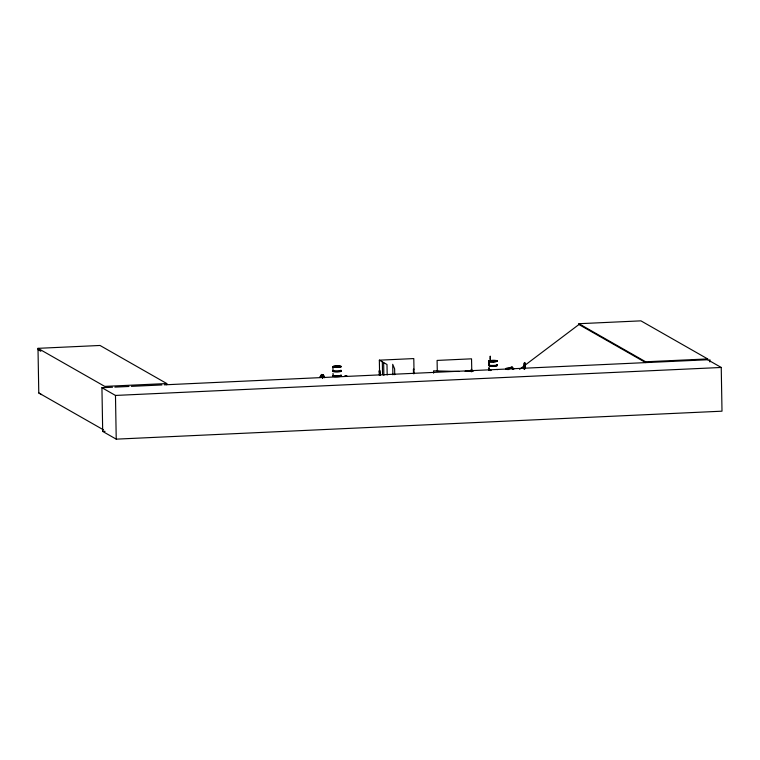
<?xml version="1.0" encoding="UTF-8"?>
<svg xmlns="http://www.w3.org/2000/svg" width="760" height="760" viewBox="0 0 760 760"><rect width="100%" height="100%" fill="white"/><g stroke="black" fill="none" stroke-linecap="round" stroke-linejoin="round"><path stroke-width="1.14" d="M524.59 365.275L524.466 363.005L524.457 369.341M524.144 365.721L524.619 362.472L525.131 368.572M524.609 366.5L524.466 367.764L524.362 366.785M524.21 368.572L524.362 362.767L524.524 369.265M524.609 369.056L524.619 362.548M322.534 378.49L323.285 374.661L324.795 377.634M321.613 377.302L322.145 374.984L322.705 375.031L323.294 377.454M320.786 377.226L321.499 374.509L323.285 374.661M319.931 377.15L321.547 374.499L323.256 374.727L324.149 377.53M525.065 365.075L524.619 362.472M336.452 366.567C338.2 366.291 334.742 366.32 336.281 366.472M337.62 367.061L337.497 367.232M337.582 367.365L337.887 367.222M468.008 371.203L468.73 371.203M492.214 360.971C490.647 360.82 494.114 361.048 492.442 360.639M493.819 361.684L493.43 361.637M508.962 368.467L509.514 368.572L508.658 368.41M509.684 368.552L508.45 368.638L509.532 368.41M508.697 368.647L508.972 368.695M519.564 369.322L578.93 324.529L578.92 323.712L640.927 320.853L707.683 358.929L707.702 359.746L721.24 367.469L722 411.179L116.232 439.147L102.695 431.433L101.935 387.714L112.528 387.229M336.148 366.567C337.402 366.225 335.644 366.966 336.176 366.253M337.687 367.222L337.506 367.356M492.451 360.867L492.945 360.924L491.891 360.715M512.078 366.976L512.876 368.619L512.031 366.899L510.825 367.232M511.252 367.507L511.67 367.422M346.807 376.01L345.116 375.782M345.686 376.276L346.303 376.314M324.482 377.568L324.938 377.606M336.015 366.548L336.575 366.472M492.347 360.63L491.758 360.82L492.528 360.829M337.944 367.356L337.459 367.346M41.591 394.611L38.779 392.958L38 348.337L100.006 345.467L166.773 383.543L166.63 384.731M379.363 360.173L413.791 358.577L414.058 373.73M379.382 375.259L379.306 370.766L380.133 370.766L380.266 375.288M413.526 373.749L413.402 369.227L413.981 369.208M166.773 383.543L104.766 386.403L38 348.337M471.228 371.754L471.133 369.483L471.77 369.483L471.808 371.726L471.533 358.824L437.095 360.42L437.285 370.909M578.92 323.712L645.677 361.788L707.683 358.929M114.874 387.115L128.991 386.469M131.347 386.356L161.927 384.949M164.284 384.835L707.702 359.746M101.935 387.714L115.472 395.438L721.24 367.469M102.695 431.433L105.07 431.319M492.195 360.829L492.537 360.648M336.481 366.244L335.92 366.32M459.097 371.459L433.57 370.851L433.618 373.179M345.097 375.867L346.854 376M319.77 377.188L320.302 377.112M437.865 371.013L437.332 371.07M379.306 370.766L379.743 375.326M578.93 324.529L645.696 362.606L645.677 361.788M38.779 392.958L103.484 429.856M38.019 349.609L40.84 351.272M524.258 367.783L524.447 369.246M709.831 359.613L709.869 361.959M524.922 364.962L524.97 368.495M524.77 364.828L524.903 368.572M524.163 365.531L524.229 369.341M488.889 361.342L488.956 364.971L488.88 361.095M394.734 374.718L394.63 368.885L392.711 364.325L392.891 374.813M387.182 374.993L386.992 364.496L379.344 360.135L379.63 375.326M383.648 362.587L383.866 375.411M382.327 361.836L382.555 374.661M379.44 370.842L379.515 375.335M332.909 366.7L332.984 370.576M333.032 373.388L333.06 375.402M115.472 395.438L116.232 439.147M340.851 375.849A4.123 0.541 -1 0 1 337.554 376.694A4.123 0.541 -1 0 1 333.26 376.067M340.898 375.563A4.18 0.541 -1 0 1 337.554 376.418A4.18 0.541 -1 0 1 333.203 375.782M340.812 370.737A4.18 0.541 -1 0 1 337.469 371.592A4.18 0.541 -1 0 1 333.117 370.956M340.841 375.041A4.123 0.541 -1 0 1 337.544 375.887A4.123 0.541 -1 0 1 333.241 375.259M340.765 371.022A4.123 0.541 -1 0 1 337.469 371.868A4.123 0.541 -1 0 1 333.174 371.241M340.898 375.316A4.18 0.541 -1 0 1 337.554 376.171A4.18 0.541 -1 0 1 333.194 375.535M340.812 370.49A4.18 0.541 -1 0 1 337.469 371.345A4.18 0.541 -1 0 1 333.108 370.709M340.755 370.215A4.123 0.541 -1 0 1 337.459 371.06A4.123 0.541 -1 0 1 333.165 370.433M465.11 371.317A4.123 0.541 -1 0 1 469.224 370.87A4.123 0.541 -1 0 1 473.081 371.222M466.26 371.241A4.132 0.541 -1 0 1 472.72 371.279M496.783 365.132A4.18 0.541 -1 0 1 493.439 365.987A4.18 0.541 -1 0 1 489.089 365.36M490.931 370.243A4.123 0.541 -1 0 1 489.212 369.654M496.812 369.436A4.123 0.541 -1 0 1 497.268 369.702M496.736 365.417A4.123 0.541 -1 0 1 493.439 366.263A4.123 0.541 -1 0 1 489.145 365.636M496.774 364.885A4.18 0.541 -1 0 1 493.439 365.74A4.18 0.541 -1 0 1 489.079 365.104M496.726 364.61A4.123 0.541 -1 0 1 493.43 365.455A4.123 0.541 -1 0 1 489.126 364.828M489.079 370.462A4.18 0.541 -1 0 1 489.164 370.177M490.912 370.528A4.18 0.541 -1 0 1 489.164 369.93M508.516 369.132A4.123 0.541 -1 0 1 506.094 368.41A4.123 0.541 -1 0 1 512.259 368.125A4.123 0.541 -1 0 1 512.544 368.942M508.525 369.55A4.114 0.541 -1 0 1 505.742 368.97A4.114 0.541 -1 0 1 510.292 368.476A4.114 0.541 -1 0 1 513.874 368.97M508.516 369.293A4.132 0.541 -1 0 1 505.932 368.619A4.132 0.541 -1 0 1 511.661 368.248A4.132 0.541 -1 0 1 513.237 368.99M490.314 358.425L490.219 356.126L490.295 360.791L490.314 358.425M489.031 369.797L489.003 367.792L489.031 369.797M334.808 366.966A4.123 0.541 -1 0 0 341.145 366.424A4.123 0.541 -1 0 0 335.122 366.035A4.123 0.541 -1 0 0 334.808 366.966M334.827 367.394A4.104 0.532 -1 0 0 341.135 366.852A4.104 0.532 -1 0 0 335.131 366.462A4.104 0.532 -1 0 0 334.827 367.394M334.808 367.137A4.132 0.541 -1 0 0 341.154 366.595A4.132 0.541 -1 0 0 335.122 366.197A4.132 0.541 -1 0 0 334.808 367.137M490.779 361.389A4.123 0.541 -1 0 0 497.116 360.848A4.123 0.541 -1 0 0 491.083 360.449A4.123 0.541 -1 0 0 490.779 361.389M490.798 361.788A4.104 0.532 -1 0 0 497.106 361.247A4.104 0.532 -1 0 0 491.103 360.838A4.104 0.532 -1 0 0 490.798 361.769A4.104 0.532 -1 0 0 497.106 361.238A4.104 0.532 -1 0 0 491.103 360.858A4.104 0.532 -1 0 0 490.798 361.788M490.779 361.532A4.132 0.541 -1 0 0 497.125 360.99A4.132 0.541 -1 0 0 491.083 360.601A4.132 0.541 -1 0 0 490.779 361.532"/></g></svg>
